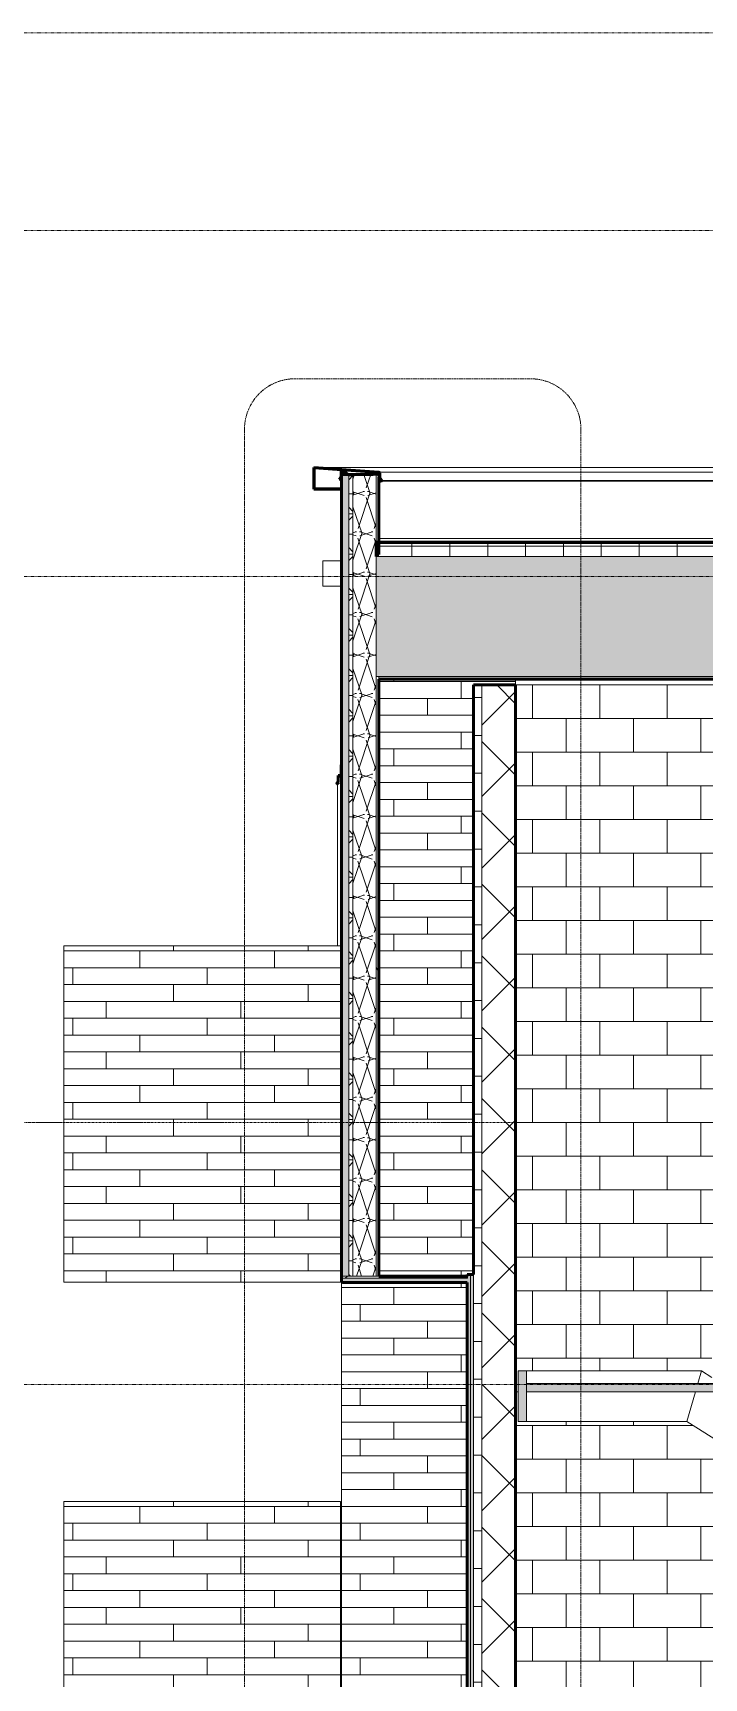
# Model space of a CAD drawing. Header units: inches. Extents: x 9610 to 16692, y -360 to 647.
# Drawn here: x 9906.9 to 10066.4, y 136 to 527 of the extents above; entities that cross this region are included whole.
import ezdxf

# ---------------------------------------------------------------- set-up
doc = ezdxf.new("R2010")
doc.units = ezdxf.units.IN
doc.header["$MEASUREMENT"] = 0
for name, pattern in [('Aligning Line 1_8_', [0.25, 0.125, -0.125]), ('Dash Dot 3_16_', [0.3125, 0.1875, -0.0625, 0, -0.0625]), ('Grid Line 1_2_', [0.875, 0.5, -0.125, 0.125, -0.125])]:
    doc.linetypes.add(name, pattern=pattern)
for name, color, linetype, lineweight in [('0-1', 7, 'Continuous', 5), ('A-ANNO-SYMB-1', 150, 'Dash Dot 3_16_', 9), ('A-CLNG', 13, 'Continuous', 13), ('A-CLNG-2', 23, 'Continuous', 13), ('A-CLNG-3', 13, 'Continuous', 50), ('A-CLNG-PATT-1', 13, 'Continuous', 9), ('A-FLOR-LEVL-1', 51, 'Grid Line 1_2_', 9), ('A-GENM-1', 55, 'Continuous', 9), ('A-GLAZ-CWMG-1', 55, 'Continuous', 9), ('A-ROOF', 132, 'Continuous', 13), ('A-ROOF-1', 252, 'Continuous', 13), ('A-ROOF-2', 31, 'Continuous', 5), ('A-ROOF-3', 132, 'Continuous', 50), ('A-ROOF-PATT-1', 132, 'Continuous', 9), ('A-WALL', 113, 'Continuous', 13), ('A-WALL-10', 113, 'Continuous', 50), ('A-WALL-3', 135, 'Continuous', 13), ('A-WALL-5', 254, 'Continuous', 5), ('A-WALL-6', 8, 'Continuous', 5), ('A-WALL-7', 23, 'Continuous', 13), ('A-WALL-9', 27, 'Continuous', 13), ('A-WALL-PATT-2', 55, 'Continuous', 9), ('A-WALL-PATT-5', 111, 'Continuous', 9), ('G-ANNO-SYMB', 111, 'Aligning Line 1_8_', 9), ('S-STRS-1', 8, 'Continuous', 5), ('S-STRS-2', 250, 'Continuous', 9)]:
    doc.layers.add(name, color=color, linetype=linetype, lineweight=lineweight)
pattern_1 = [(0, (10995.947, 72), (0, 4.798), []), (315, (10995.947, 72), (4.798427, 0), [6.786, -6.786]), (45, (10995.947, 72), (4.798427, 0), [6.786, -6.786])]
pattern_2 = [(161.57, (10996.427, 72.48), (-3.8399538, -1.54e-05), [0, -27.322, 3.034, 0]), (18.43, (10995.467, 72.48), (-3.8399538, 1.54e-05), [0, -27.322, 3.034, 0]), (108.43, (10996.427, 72.48), (1.919622, -9.6005246), [9.106, -21.25]), (71.57, (10995.467, 72.48), (1.919622, 9.6005246), [9.106, -21.25])]
pattern_3 = [(0, (10995.947, 72), (30.72, 7.68), [1.267, -21.773, 1.267, -21.773, -122.88]), (0, (10995.947, 72), (30.72, 7.68), [-46.08, 1.267, -44.813, 1.267, -21.773, -53.76]), (0, (10995.947, 72), (30.72, 7.68), [-115.2, 1.267, -14.093, 1.267, -37.133]), (120, (11007.467, 75.84), (-22.011075, 22.7643), [1.267, -21.773, 1.267, -21.773, -122.88]), (120, (11007.467, 75.84), (-22.011075, 22.7643), [-46.08, 1.267, -44.813, 1.267, -21.773, -53.76]), (120, (11007.467, 75.84), (-22.011075, 22.7643), [-115.2, 1.267, -14.093, 1.267, -37.133]), (240, (11011.307, 91.2), (-8.708925, -30.4443), [1.267, -21.773, 1.267, -21.773, -122.88]), (240, (11011.307, 91.2), (-8.708925, -30.4443), [-46.08, 1.267, -44.813, 1.267, -21.773, -53.76]), (240, (11011.307, 91.2), (-8.708925, -30.4443), [-115.2, 1.267, -14.093, 1.267, -37.133])]
pattern_4 = [(0, (9984.627, 136.8), (0, 4), []), (90, (9984.627, 136.8), (-8, 8), [4, -28]), (90, (10000.627, 140.8), (-8, 8), [4, -28])]
pattern_5 = [(0, (10995.947, 72), (0, 9), []), (90, (10995.947, 72), (-9, 6e-16), [])]

# ---------------------------------------------------------------- blocks, each defined once
blk = doc.blocks.new('CTR - 1st Phase -Stairs _ Elevators_rvt-1-BUILDING SECTION - EAST_WEST - LOOKING NORTH')
at = {"layer": 'A-WALL-PATT-2'}
h = blk.add_hatch(dxfattribs=at)
h.set_pattern_fill('FP_36', color=256, style=0, pattern_type=2)
h.set_pattern_definition([(0, (10241.589, -140), (0, 8), []), (90, (10241.589, -140), (-8, 8), [8, -8])])
h.paths.add_polyline_path([(10021.59, -4), (10085.8, -4), (10085.8, 0), (10158.03, 0), (10062.47, 59.57), (10022.21, 59.57), (10022.21, 71.57), (10065.9, 71.57), (10068.21, 70.13), (10068.21, 76.99), (10156.21, 131.84), (10156.21, 137.24), (10062.31, 197), (10022.21, 197), (10022.21, 209), (10065.8, 209), (10068.21, 207.46), (10068.21, 214.46), (10156.21, 270.46), (10156.21, 269.38), (10237.59, 269.38), (10237.59, 307.61), (10236.36, 307.64), (10236.21, 307.74), (10236.16, 307.8), (10236.16, 308.2), (10236.33, 308.35), (10236.51, 308.38), (10236.72, 308.39), (10237.59, 308.39), (10237.59, 372), (10021.59, 372), (10021.59, -0.23)], flags=0)
h.paths.add_polyline_path([(10167.21, 0), (10186.75, 0), (10186.75, 96), (10237.59, 96), (10237.59, 131.38), (10168.46, 131.38), (10168.46, 128.29), (10167.21, 128.29), (10167.21, 124.56), (10074.06, 66.49), (10167.21, 8.42), (10167.21, 5.11)], flags=0)
h.paths.add_polyline_path([(10168.21, 130.29), (10168.21, 131.38), (10167.21, 131.38), (10167.21, 130.29)], flags=0)
h.paths.add_polyline_path([(10181.37, 137.38), (10237.59, 137.38), (10237.59, 175.61), (10236.36, 175.64), (10236.21, 175.74), (10236.16, 175.8), (10236.16, 176.2), (10236.33, 176.35), (10236.51, 176.38), (10236.72, 176.39), (10237.59, 176.39), (10237.59, 263.37), (10157.46, 263.37), (10157.46, 260), (10156.21, 260), (10156.21, 256.24), (10073.89, 203.85), (10167.21, 144.46), (10167.21, 137.38)], flags=0)
h.paths.add_polyline_path([(10236.51, 175.68), (10236.49, 175.72), (10236.51, 175.68)], flags=0)
h.paths.add_polyline_path([(10237.09, 175.8), (10237.06, 176.1), (10237.03, 176), (10237.06, 175.9)], flags=0)
h.paths.add_polyline_path([(10157.21, 262), (10157.21, 263.37), (10156.21, 263.37), (10156.21, 262)], flags=0)
h.paths.add_polyline_path([(10236.51, 307.68), (10236.49, 307.72), (10236.51, 307.68)], flags=0)
h.paths.add_polyline_path([(10237.09, 307.8), (10237.06, 308.1), (10237.03, 307.99), (10237.06, 307.9)], flags=0)
at = {"layer": 'S-STRS-1'}
for points in [[(10022.21, 197), (10024.21, 197), (10024.21, 209), (10022.21, 209), (10022.21, 204)], [(10024.21, 204), (10069.21, 204), (10069.21, 206), (10024.21, 206)]]:
    blk.add_hatch(color=256, dxfattribs=at).paths.add_polyline_path(points, flags=0)
at = {"layer": 'A-WALL-3'}
blk.add_line((10237.59, 372), (10021.59, 372), dxfattribs=at)
at = {"layer": 'S-STRS-2'}
for p, q in [((10024.21, 209), (10022.21, 209)), ((10022.21, 209), (10022.21, 197)), ((10024.21, 197), (10024.21, 209)), ((10024.21, 209), (10065.8, 209)), ((10064.93, 206), (10065.8, 209)), ((10065.8, 209), (10064.93, 206)), ((10065.8, 209), (10068.21, 207.46)), ((10069.21, 206), (10024.21, 206)), ((10024.21, 206), (10024.21, 204)), ((10024.21, 204), (10069.21, 204)), ((10062.31, 197), (10064.35, 204)), ((10064.35, 204), (10062.31, 197)), ((10022.21, 197), (10024.21, 197)), ((10024.21, 197), (10062.31, 197)), ((10062.31, 197), (10070.21, 191.97))]:
    blk.add_line(p, q, dxfattribs=at)
blk = doc.blocks.new('Basic Wall _ EXT - FIBER CEMENT - SMALL - ___-2145935-BUILDING SECTION - EAST_WEST - LOOKING NORTH')
at = {"layer": 'A-WALL-3'}
for p, q in [((10857.94, 423.66), (9973.63, 423.66)), ((9980.5, 423.11), (9980.36, 423.11)), ((9988.95, 422.37), (9987.51, 422.37)), ((9988.59, 422.23), (9989.21, 422.23)), ((9989.21, 422.24), (9988.99, 422.24)), ((9989.17, 422.47), (9989, 422.47)), ((9989.22, 422.27), (9989.06, 422.27)), ((10842.51, 422.6), (9989.07, 422.6)), ((9980.19, 420.79), (9979.73, 420.79)), ((9981.57, 422.04), (9981.63, 422)), ((9987.72, 422.04), (9982.61, 422.04)), ((9989.21, 422.16), (9988.59, 422.16)), ((9989.21, 422.08), (9988.89, 422.08)), ((9989.47, 420.64), (9989.13, 420.64)), ((9989.48, 420.42), (10824.25, 420.42)), ((9989.69, 420.59), (9989.49, 420.59)), ((9989.67, 420.63), (9989.56, 420.63)), ((10831.78, 420.57), (9989.8, 420.57))]:
    blk.add_line(p, q, dxfattribs=at)
at = {"layer": 'A-WALL-3', "flags": 128}
for points in [[(9980.52, 423.05), (9980.47, 423.09), (9980.41, 423.11), (9980.34, 423.11), (9980.28, 423.1), (9980.22, 423.07), (9980.18, 423.03), (9980.14, 422.98), (9980.11, 422.92), (9980.11, 422.86)], [(9989.29, 422.35), (9989.28, 422.41), (9989.26, 422.47), (9989.22, 422.52), (9989.18, 422.56), (9989.12, 422.59), (9989.07, 422.6)], [(9980.11, 421.63), (9980.1, 421.58), (9980.09, 421.54), (9980.07, 421.5)], [(9980.14, 421.45), (9980.16, 421.51), (9980.18, 421.57), (9980.19, 421.63)], [(9981.79, 422.04), (9981.73, 422.05), (9981.67, 422.07), (9981.62, 422.1)], [(9989.14, 421.83), (9989.13, 421.89), (9989.11, 421.95), (9989.07, 422.01), (9989.01, 422.05), (9988.95, 422.07), (9988.89, 422.08)], [(9989.07, 421.33), (9989.08, 421.28), (9989.11, 421.22)], [(9989.18, 421.26), (9989.16, 421.3), (9989.14, 421.35), (9989.14, 421.39)], [(9989.21, 421.44), (9989.21, 421.38), (9989.23, 421.32), (9989.26, 421.26)], [(9989.33, 421.3), (9989.3, 421.35), (9989.29, 421.39), (9989.29, 421.44)], [(9989.37, 420.44), (9989.43, 420.42), (9989.48, 420.42)], [(9989.53, 420.5), (9989.48, 420.49), (9989.48, 420.49)], [(9989.49, 420.42), (9989.55, 420.43), (9989.61, 420.45)]]:
    blk.add_lwpolyline(points, dxfattribs=at)
blk = doc.blocks.new('Basic Wall _ EXT - FIBER CEMENT - LARGE - ___-2162463-BUILDING SECTION - EAST_WEST - LOOKING NORTH')
at = {"layer": 'A-WALL-9'}
blk.add_hatch(color=256, dxfattribs=at).paths.add_polyline_path([(9979.15, 348.66), (9979.44, 349.06), (9979.44, 350.44), (9980.19, 350.5), (9980.16, 350.53), (9979.41, 350.43), (9979.41, 349.02), (9979.13, 348.68)], flags=0)
at = {"layer": 'A-WALL-10'}
for p, q in [((9980.19, 353), (9980.16, 353)), ((9980.16, 353), (9980.16, 350.53)), ((9980.19, 350.5), (9980.19, 353)), ((9979.41, 349.02), (9979.13, 348.68)), ((9979.14, 348.55), (9979.16, 348.53)), ((9979.15, 348.66), (9979.44, 349.01)), ((9979.18, 348.55), (9979.16, 348.57)), ((9979.55, 348.9), (9979.27, 348.56)), ((9979.29, 348.54), (9979.58, 348.88)), ((9980.16, 350.53), (9979.41, 350.46)), ((9979.41, 350.46), (9979.41, 349.02)), ((9979.44, 350.44), (9980.19, 350.5)), ((9979.44, 349.01), (9979.44, 350.44)), ((9979.58, 348.88), (9979.55, 348.9))]:
    blk.add_line(p, q, dxfattribs=at)
for centre, radius, start, end in [((9979.2, 348.62), 0.0937, 140, 230), ((9979.2, 348.62), 0.0625, 140, 230), ((9979.22, 348.6), 0.0937, 230, 320), ((9979.22, 348.6), 0.0625, 230, 320)]:
    blk.add_arc(centre, radius, start, end, dxfattribs=at)
at = {"layer": 'A-WALL-3'}
for p, q in [((9979.14, 348.55), (9979.16, 348.53)), ((9979.14, 348.55), (9979.16, 348.53)), ((9979.14, 348.55), (9979.16, 348.53)), ((9979.14, 348.55), (9979.16, 348.53)), ((9979.18, 348.55), (9979.16, 348.57)), ((9979.18, 348.55), (9979.16, 348.57)), ((9979.18, 348.55), (9979.16, 348.57)), ((9979.18, 348.55), (9979.16, 348.57))]:
    blk.add_line(p, q, dxfattribs=at)
for centre, radius, start, end in [((9979.2, 348.62), 0.0937, 140, 230), ((9979.2, 348.62), 0.0937, 140, 230), ((9979.2, 348.62), 0.0938, 140, 230), ((9979.2, 348.62), 0.0937, 140, 230), ((9979.2, 348.62), 0.0625, 140, 230), ((9979.2, 348.62), 0.0625, 140, 230), ((9979.2, 348.62), 0.0625, 140, 230), ((9979.2, 348.62), 0.0625, 140, 230), ((9979.22, 348.6), 0.0937, 230, 320), ((9979.22, 348.6), 0.0938, 230, 320), ((9979.22, 348.6), 0.0938, 230, 320), ((9979.22, 348.6), 0.0937, 230, 320), ((9979.22, 348.6), 0.0625, 230, 320), ((9979.22, 348.6), 0.0625, 230, 320), ((9979.22, 348.6), 0.0625, 230, 320), ((9979.22, 348.6), 0.0625, 230, 320)]:
    blk.add_arc(centre, radius, start, end, dxfattribs=at)
blk = doc.blocks.new('Basic Wall _ EXT - FIBER CEMENT - SMALL - ___-2145937-BUILDING SECTION - EAST_WEST - LOOKING NORTH')
at = {"layer": 'A-WALL-9'}
h = blk.add_hatch(color=256, dxfattribs=at)
h.paths.add_polyline_path([(9980.19, 418.54), (9980.15, 418.62), (9973.7, 418.62), (9973.7, 423.58), (9989.12, 422.49), (9989.17, 422.47), (9989.21, 422.23), (9989.21, 421.44), (9989.29, 421.44), (9989.24, 422.47), (9989.17, 422.55), (9989.06, 422.6), (9973.63, 423.66), (9973.63, 418.54), (9980.14, 418.54)], flags=0)
h.paths.add_polyline_path([(9989.49, 420.42), (9989.73, 420.53), (9989.79, 420.59), (9989.29, 421.28), (9989.26, 421.26), (9989.68, 420.59), (9989.5, 420.43)], flags=0)
h.paths.add_polyline_path([(9989.49, 420.42), (9989.33, 420.55), (9989.13, 420.64), (9989.13, 420.56), (9989.48, 420.42)], flags=0)
h.paths.add_polyline_path([(9989.49, 420.59), (9989.56, 420.64), (9989.14, 421.24), (9989.13, 421.19), (9989.49, 420.6)], flags=0)
h.paths.add_polyline_path([(9979.73, 420.79), (9980.14, 421.45), (9980.07, 421.5), (9979.66, 420.84)], flags=0)
h.paths.add_polyline_path([(9989.07, 421.39), (9989.14, 421.39), (9989.11, 421.91), (9989.01, 422.03), (9988.89, 422.08), (9987.72, 422.04), (9987.72, 422), (9989.06, 421.96), (9989.07, 421.39)], flags=0)
h.paths.add_polyline_path([(9980.19, 421.63), (9980.21, 422.9), (9980.31, 423.01), (9980.52, 422.95), (9981.6, 422.07), (9981.62, 422.1), (9980.47, 423.06), (9980.23, 423.06), (9980.11, 422.86), (9980.14, 421.63), (9980.18, 421.63)], flags=0)
h.paths.add_polyline_path([(9982.61, 422), (9982.61, 422.04), (9982.21, 422)], flags=0)
h.paths.add_polyline_path([(9981.64, 422), (9981.69, 422.04), (9981.67, 422.05), (9981.63, 422.01), (9981.64, 422)], flags=0)
h.paths.add_polyline_path([(9988.59, 422.16), (9988.59, 422.23), (9987.51, 422.23), (9987.51, 422.37), (9988.95, 422.37), (9989, 422.25), (9989.06, 422.27), (9989, 422.47), (9987.44, 422.44), (9987.44, 422.16), (9987.51, 422.16)], flags=0)
at = {"layer": 'A-WALL-10'}
for p, q in [((9989.07, 422.6), (9973.63, 423.66)), ((9973.63, 423.66), (9973.63, 418.54)), ((9973.7, 418.62), (9973.7, 423.58)), ((9973.7, 423.58), (9989.06, 422.52)), ((9980.11, 422.86), (9980.11, 421.63)), ((9980.19, 422), (9980.19, 422.86)), ((9980.47, 422.99), (9981.57, 422.04)), ((9981.62, 422.1), (9980.52, 423.05)), ((9989, 422.47), (9987.44, 422.44)), ((9987.44, 422.44), (9987.44, 422.16)), ((9987.51, 422.37), (9988.94, 422.39)), ((9987.51, 422.23), (9987.51, 422.37)), ((9988.59, 422.23), (9987.51, 422.23)), ((9988.59, 422.16), (9988.59, 422.23)), ((9988.94, 422.39), (9988.99, 422.24)), ((9988.99, 422.24), (9989.06, 422.27)), ((9989.06, 422.27), (9989, 422.47)), ((9989.21, 422.35), (9989.21, 421.44)), ((9989.29, 421.44), (9989.29, 422.35)), ((9973.63, 418.54), (9980.19, 418.54)), ((9980.19, 418.62), (9973.7, 418.62)), ((9980.07, 421.5), (9979.66, 420.84)), ((9979.66, 420.84), (9979.73, 420.79)), ((9979.73, 420.79), (9980.14, 421.45)), ((9982.61, 422.04), (9981.79, 422.04)), ((9981.79, 421.96), (9982.61, 421.96)), ((9982.61, 421.96), (9982.61, 422.04)), ((9987.44, 422.16), (9988.59, 422.16)), ((9987.72, 422.08), (9987.72, 422)), ((9988.89, 422.08), (9987.72, 422.08)), ((9989.13, 420.64), (9989.09, 420.57)), ((9989.09, 420.57), (9989.37, 420.44)), ((9989.11, 421.22), (9989.49, 420.59)), ((9989.4, 420.51), (9989.13, 420.64)), ((9989.14, 421.39), (9989.14, 421.83)), ((9989.56, 420.63), (9989.18, 421.26)), ((9989.26, 421.26), (9989.69, 420.6)), ((9989.8, 420.57), (9989.33, 421.3)), ((9989.49, 420.59), (9989.56, 420.63)), ((9989.69, 420.6), (9989.57, 420.52)), ((9989.61, 420.45), (9989.8, 420.57))]:
    blk.add_line(p, q, dxfattribs=at)
for centre, radius, start, end in [((9980.36, 422.86), 0.25, 49.2771, 180), ((9980.36, 422.86), 0.171, 49.2771, 180), ((9989.04, 422.35), 0.171, 0, 82.4457), ((9989.04, 422.35), 0.25, 0, 83.0705), ((9979.86, 421.63), 0.25, 328.2381, 0), ((9979.86, 421.63), 0.329, 328.2381, 0), ((9981.79, 422.29), 0.329, 229.2771, 270), ((9981.79, 422.29), 0.25, 229.2771, 270), ((9988.89, 421.83), 0.25, 0, 90), ((9988.89, 421.83), 0.171, 0, 90), ((9989.39, 421.39), 0.329, 180, 211.4324), ((9989.39, 421.39), 0.25, 180, 211.4324), ((9989.54, 421.44), 0.329, 180, 212.826), ((9989.54, 421.44), 0.25, 180, 212.826), ((9989.48, 420.67), 0.25, 244.1745, 302.0105), ((9989.48, 420.67), 0.171, 244.1745, 302.0105)]:
    blk.add_arc(centre, radius, start, end, dxfattribs=at)
at = {"layer": 'A-WALL-3'}
for p, q in [((9980.19, 421.63), (9980.19, 422)), ((9980.19, 418.54), (9980.19, 418.62)), ((9987.72, 422), (9988.44, 422)), ((9988.44, 422), (9988.89, 422)), ((9989.06, 421.83), (9989.06, 421.39))]:
    blk.add_line(p, q, dxfattribs=at)
blk = doc.blocks.new('Rectangular Mullion - Profile_Polycarbonate_Upper and left-1739822-BUILDING SECTION - EAST_WEST - LOOKING NORTH')
at = {"layer": 'A-GLAZ-CWMG-1'}
for p, q in [((9979.25, 350.12), (9979.41, 350.12)), ((9979.25, 348.83), (9979.25, 350.12)), ((9979.25, 310), (9979.25, 348.78)), ((9979.43, 350.12), (9980.19, 350.12)), ((9980.19, 230.12), (9980, 230.12))]:
    blk.add_line(p, q, dxfattribs=at)
blk = doc.blocks.new('Family1 - SCUPPER-2162046-BUILDING SECTION - EAST_WEST - LOOKING NORTH')
at = {"layer": 'A-GENM-1'}
for p, q in [((9975.81, 395.5), (9975.81, 401.5)), ((9980.19, 401.5), (9975.81, 401.5)), ((9975.81, 395.5), (9980.19, 395.5))]:
    blk.add_line(p, q, dxfattribs=at)

msp = doc.modelspace()

# ---------------------------------------------------------------- hatches: boundary and pattern name
at = {"layer": 'A-CLNG-2'}
msp.add_hatch(color=256, dxfattribs=at).paths.add_polyline_path([(9989.0644, 230), (10010.1894, 230), (10010.1894, 231), (9980.4394, 231), (9980.4484, 230), (9988.4394, 230)], flags=0)
at = {"layer": 'A-CLNG-PATT-1'}
h = msp.add_hatch(dxfattribs=at)
h.set_pattern_fill('FP_20', color=256, style=0, pattern_type=2)
h.set_pattern_definition([(45, (10995.947, 72), (-9.50352, 9.50352), []), (45, (10995.947, 86.4), (-9.50352, 9.50352), [])])
h.paths.add_polyline_path([(10010.1894, 231), (10010.1894, 231.5), (9980.4394, 231.5), (9980.4404, 231), (10010.0894, 231)], flags=0)
at = {"layer": 'A-ROOF-1'}
msp.add_hatch(color=256, dxfattribs=at).paths.add_polyline_path([(10101.5417, 405.6552), (10116.5646, 405.6552), (10168.6894, 406.5228), (10168.6894, 406.7728), (10116.5646, 405.9053), (9988.4394, 405.9053), (9988.4394, 405.6552), (10093.7102, 405.6552)], flags=0)
at = {"layer": 'A-ROOF-2'}
h = msp.add_hatch(color=256, dxfattribs=at)
h.paths.add_polyline_path([(10761.0685, 374), (10843.3269, 374), (10843.3269, 415.8114), (10450.4144, 407.6246), (10450.4144, 374), (10739.5409, 374)], flags=0)
h.paths.add_polyline_path([(10237.5894, 374), (10245.5894, 374), (10245.5894, 403.3569), (10205.5576, 402.5228), (9988.4394, 402.5228), (9988.4394, 374), (10222.8764, 374)], flags=0)
at = {"layer": 'A-ROOF-PATT-1'}
h = msp.add_hatch(dxfattribs=at)
h.set_pattern_fill('FP_17', color=256, style=0, pattern_type=2)
h.set_pattern_definition(pattern_5)
h.paths.add_polyline_path([(10093.7102, 402.5228), (10168.6894, 402.5228), (10168.6857, 406.5227), (10115.8737, 405.6552), (9988.4394, 405.6552), (9988.4394, 402.5228), (10050.6549, 402.5228)], flags=0)
h = msp.add_hatch(dxfattribs=at)
h.set_pattern_fill('FP_1', color=256, style=0, pattern_type=2)
h.set_pattern_definition(pattern_3)
h.paths.add_polyline_path([(10168.6894, 373.375), (10245.5894, 373.375), (10245.5894, 374), (9989.0644, 374), (9989.0781, 373.375), (10136.7656, 373.375)], flags=0)
h.paths.add_polyline_path([(10804.1239, 373.375), (10842.5144, 373.375), (10842.5144, 374), (10453.9144, 373.9944), (10453.9144, 373.875), (10477.9549, 373.875), (10477.9549, 373.375), (10478.5799, 373.375), (10478.5799, 373.875), (10482.0799, 373.875), (10482.0799, 373.375), (10519.3299, 373.375), (10519.3299, 373.875), (10522.8299, 373.875), (10522.8299, 373.375), (10782.5962, 373.375)], flags=0)
at = {"layer": 'A-WALL-5'}
msp.add_hatch(color=256, dxfattribs=at).paths.add_polyline_path([(9980.1894, 230.125), (9980.4394, 230.125), (9980.4394, 350.5), (9980.1894, 350.5), (9980.1894, 234.7115)], flags=0)
at = {"layer": 'A-WALL-6'}
for points in [[(9980.4394, 350.5), (9980.4394, 422), (9980.1894, 422), (9980.1894, 350.5)], [(9980.6899, 350.5), (9981.9394, 350.5), (9981.9394, 422), (9980.4394, 422), (9980.4394, 350.5)], [(9980.6899, 231.5), (9981.9394, 231.5), (9981.9394, 350.5), (9980.4394, 350.5), (9980.4394, 231.5)]]:
    msp.add_hatch(color=256, dxfattribs=at).paths.add_polyline_path(points, flags=0)
h = msp.add_hatch(color=256, dxfattribs=at)
h.paths.add_polyline_path([(10010.8394, -6.2627), (10011.5894, -6.25), (10011.5894, 12), (10010.8394, 12), (10010.8394, -6.2503)], flags=0)
h.paths.add_polyline_path([(10011.0894, 48), (10011.5894, 48), (10011.5894, 231.8725), (10010.8394, 231.8725), (10010.8394, 48)], flags=0)
at = {"layer": 'A-WALL-7'}
h = msp.add_hatch(color=256, dxfattribs=at)
h.paths.add_polyline_path([(10010.0894, -6.2752), (10010.8394, -6.25), (10010.8394, 0), (10010.0894, 0), (10010.0894, -6.2503)], flags=0)
h.paths.add_polyline_path([(10010.0894, 2), (10010.8394, 2), (10010.8394, 12), (10010.0894, 12), (10010.0894, 5.499)], flags=0)
h.paths.add_polyline_path([(10010.8394, 48), (10010.8394, 231.8725), (10010.0894, 231.8725), (10010.0894, 231.5), (10010.1894, 231.5), (10010.1894, 230), (10010.0894, 230), (10010.0894, 48)], flags=0)
at = {"layer": 'A-WALL-PATT-2'}
h = msp.add_hatch(dxfattribs=at)
h.set_pattern_fill('FP_23', color=256, style=0, pattern_type=2)
h.set_pattern_definition(pattern_4)
h.paths.add_polyline_path([(10007.5995, 109.75), (10010.0894, 109.75), (10010.0894, 230), (9989.0644, 230), (9989.0644, 109.75)], flags=0)
h.paths.add_polyline_path([(10010.0894, 231.5), (10010.0894, 231.8725), (10011.5894, 231.8725), (10011.5894, 372), (10021.5894, 372), (10021.5894, 373.25), (9989.0644, 373.25), (9989.0644, 231.5), (10007.5995, 231.5)], flags=0)
h = msp.add_hatch(dxfattribs=at)
h.set_pattern_fill('FP_24', color=256, style=0, pattern_type=2)
h.set_pattern_definition([(0, (9916.314, 268.8), (0, 4), []), (90, (9916.314, 268.8), (-8, 8), [4, -28]), (90, (9932.314, 272.8), (-8, 8), [4, -28])])
h.paths.add_polyline_path([(9964.5441, 230.125), (9980.0019, 230.125), (9980.0019, 310), (9914.1894, 310), (9914.1894, 230.125)], flags=0)
h = msp.add_hatch(dxfattribs=at)
h.set_pattern_fill('FP_23', color=256, style=0, pattern_type=2)
h.set_pattern_definition(pattern_4)
h.paths.add_polyline_path([(9989.0644, 109.75), (9989.0644, 230), (9980.4394, 230), (9980.4394, 230.125), (9980.1894, 230.125), (9980.1894, 109.75)], flags=0)
h = msp.add_hatch(dxfattribs=at)
h.set_pattern_fill('FP_25', color=256, style=0, pattern_type=2)
h.set_pattern_definition([(0, (9916.314, 136.8), (0, 4), []), (90, (9916.314, 136.8), (-8, 8), [4, -28]), (90, (9932.314, 140.8), (-8, 8), [4, -28])])
h.paths.add_polyline_path([(9914.1894, 109.75), (9980.0019, 109.75), (9980.0019, 178), (9914.1894, 178), (9914.1894, 160.2174)], flags=0)
at = {"layer": 'A-WALL-PATT-5'}
h = msp.add_hatch(dxfattribs=at)
h.set_pattern_fill('FP_3', color=256, style=0, pattern_type=2)
h.set_pattern_definition(pattern_1)
h.paths.add_polyline_path([(9982.9394, 350.5), (9982.9394, 422), (9981.9394, 422), (9981.9394, 350.5)], flags=0)
h = msp.add_hatch(dxfattribs=at)
h.set_pattern_fill('FP_5', color=256, style=0, pattern_type=2)
h.set_pattern_definition(pattern_2)
h.paths.add_polyline_path([(9988.4394, 350.5), (9988.4394, 422), (9982.9394, 422), (9982.9394, 350.5), (9986.0718, 350.5)], flags=0)
h = msp.add_hatch(dxfattribs=at)
h.set_pattern_fill('FP_17', color=256, style=0, pattern_type=2)
h.set_pattern_definition(pattern_5)
h.paths.add_polyline_path([(10013.5894, 231.8725), (10013.5894, 372), (10011.5894, 372), (10011.5894, 231.8725)], flags=0)
h = msp.add_hatch(dxfattribs=at)
h.set_pattern_fill('FP_30', color=256, style=0, pattern_type=2)
h.set_pattern_definition([(45, (10995.947, 72), (-8.48528, 8.48528), []), (135, (10995.947, 72), (-8.48528, -8.48528), [])])
h.paths.add_polyline_path([(10021.5894, -20), (10021.5894, 12), (10013.5894, 12), (10013.5894, -20), (10018.5022, -20)], flags=0)
h.paths.add_polyline_path([(10013.5894, 48), (10021.5894, 48), (10021.5894, 372), (10013.5894, 372), (10013.5894, 51.3415)], flags=0)
h = msp.add_hatch(dxfattribs=at)
h.set_pattern_fill('FP_3', color=256, style=0, pattern_type=2)
h.set_pattern_definition(pattern_1)
h.paths.add_polyline_path([(9981.9394, 231.5), (9982.9394, 231.5), (9982.9394, 350.5), (9981.9394, 350.5), (9981.9394, 234.7115)], flags=0)
h = msp.add_hatch(dxfattribs=at)
h.set_pattern_fill('FP_5', color=256, style=0, pattern_type=2)
h.set_pattern_definition(pattern_2)
h.paths.add_polyline_path([(9988.4394, 231.5), (9988.4394, 350.5), (9982.9394, 350.5), (9982.9394, 231.5), (9986.0718, 231.5)], flags=0)
h = msp.add_hatch(dxfattribs=at)
h.set_pattern_fill('FP_1', color=256, style=0, pattern_type=2)
h.set_pattern_definition(pattern_3)
h.paths.add_polyline_path([(9989.0644, 231.5), (9989.0644, 350.5), (9988.4394, 350.5), (9988.4394, 231.5)], flags=0)
h = msp.add_hatch(dxfattribs=at)
h.set_pattern_fill('FP_17', color=256, style=0, pattern_type=2)
h.set_pattern_definition(pattern_5)
h.paths.add_polyline_path([(10011.5894, -17), (10013.5894, -17), (10013.5894, 12), (10011.5894, 12), (10011.5894, -16)], flags=0)
h.paths.add_polyline_path([(10013.5894, 48), (10013.5894, 231.8725), (10011.5894, 231.8725), (10011.5894, 48), (10012.9814, 48)], flags=0)

# ---------------------------------------------------------------- linework, layer by layer
at = {"layer": 'A-ANNO-SYMB-1'}
for p, q in [((10025.1104, 444.768), (9969.1568, 444.768)), ((9957.1568, 432.768), (9957.1568, -135.3895)), ((10037.1104, -135.3895), (10037.1104, 432.768))]:
    msp.add_line(p, q, dxfattribs=at)
for centre, start, end in [((9969.1568, 432.768), 90, 180), ((10025.1104, 432.768), 0, 90)]:
    msp.add_arc(centre, 12, start, end, dxfattribs=at)
at = {"layer": 'A-CLNG'}
for p, q in [((9980.4394, 231.5), (9980.4394, 230.125)), ((9982.9394, 231.5), (9980.4394, 231.5)), ((10010.1894, 231), (9980.4394, 231)), ((10010.1894, 231.5), (10010.0894, 231.5)), ((10010.1894, 231), (10010.1894, 231.5))]:
    msp.add_line(p, q, dxfattribs=at)
at = {"layer": 'A-CLNG-3'}
for p, q in [((10010.0894, 231.5), (9989.0644, 231.5)), ((9980.4394, 230.125), (9980.4394, 230)), ((9980.4394, 230), (10010.0894, 230))]:
    msp.add_line(p, q, dxfattribs=at)
at = {"layer": 'A-FLOR-LEVL-1'}
msp.add_line((9610.2403, 268), (12557.7313, 268), dxfattribs=at)
at = {"layer": 'A-ROOF'}
for p, q in [((9989.0644, 406.7728), (10168.6894, 406.7728)), ((10116.5646, 405.6552), (9988.4394, 405.6552)), ((9988.4394, 402.5228), (9988.4394, 374)), ((9988.4394, 402.5228), (10205.5576, 402.5228)), ((9988.4394, 374), (10245.5894, 374))]:
    msp.add_line(p, q, dxfattribs=at)
at = {"layer": 'A-ROOF-3'}
for p, q in [((10116.5671, 405.9053), (9988.4394, 405.9053)), ((9988.4394, 405.9053), (9988.4394, 402.5228)), ((9989.0644, 373.375), (10245.5894, 373.375))]:
    msp.add_line(p, q, dxfattribs=at)
at = {"layer": 'A-WALL'}
for p, q in [((9980.4394, 422), (9980.4394, 231.5)), ((9981.9394, 422), (9981.9394, 231.5)), ((9982.9394, 422), (9982.9394, 231.5)), ((9988.4394, 422), (9988.4394, 405.9053)), ((9988.4394, 374), (9988.4394, 231.5)), ((9989.0644, 373.375), (9989.0644, 374)), ((10013.5894, 372), (10013.5894, 48)), ((9980.4394, 350.5), (9980.1894, 350.5)), ((9982.9394, 231.5), (9989.0644, 231.5)), ((10010.8394, 231.8725), (10010.8394, 48)), ((10011.5894, 231.8725), (10011.5894, 48))]:
    msp.add_line(p, q, dxfattribs=at)
at = {"layer": 'A-WALL-10'}
for p, q in [((9987.7181, 422), (9980.1894, 422)), ((9980.1894, 421.6275), (9980.1894, 418.6175)), ((9980.1894, 418.5388), (9980.1894, 230.125)), ((9989.0644, 422), (9988.8892, 422)), ((9989.0644, 421.8287), (9989.0644, 422)), ((9989.0644, 403.013), (9989.0644, 421.3937)), ((9988.4394, 403), (9989.0644, 403.013)), ((9989.0644, 231.5), (9989.0644, 373.375)), ((10021.5894, 372), (10011.5894, 372)), ((10011.5894, 372), (10011.5894, 231.8725)), ((10021.5894, 48), (10021.5894, 372)), ((10010.0894, 231.8725), (10010.0894, 231.5)), ((10011.5894, 231.8725), (10010.0894, 231.8725)), ((9980.1894, 230.125), (9980.4394, 230.125)), ((10010.0894, 230), (10010.0894, 48))]:
    msp.add_line(p, q, dxfattribs=at)
at = {"layer": 'A-WALL-3'}
for p, q in [((9980.1894, 422), (9980.1894, 421.6275)), ((9980.1894, 418.6175), (9980.1894, 418.5388)), ((9988.8892, 422), (9987.7181, 422)), ((9989.0644, 421.3937), (9989.0644, 421.8287)), ((10021.5894, 373.25), (9989.0644, 373.25)), ((10021.5894, 372), (10021.5894, 373.25)), ((9980.0019, 310), (9914.1894, 310)), ((9914.1894, 310), (9914.1894, 230.125)), ((9980.0019, 230.125), (9980.0019, 310)), ((9914.1894, 230.125), (9980.0019, 230.125)), ((9980.1894, 109.75), (9980.1894, 230.125)), ((9980.0019, 178), (9914.1894, 178)), ((9914.1894, 178), (9914.1894, 109.75)), ((9980.0019, 109.75), (9980.0019, 178))]:
    msp.add_line(p, q, dxfattribs=at)
at = {"layer": 'G-ANNO-SYMB'}
for p, q in [((12461.7559, 526.9531), (9706.2403, 526.9531)), ((12461.7559, 480), (9706.2119, 480)), ((9706.2119, 397.7608), (12461.7559, 397.7608)), ((9706.2119, 205.7608), (12461.7559, 205.7608))]:
    msp.add_line(p, q, dxfattribs=at)

# ---------------------------------------------------------------- block references
at = {"layer": '0-1'}
msp.add_blockref('CTR - 1st Phase -Stairs _ Elevators_rvt-1-BUILDING SECTION - EAST_WEST - LOOKING NORTH', (0, 0), dxfattribs=at)
at = {"layer": 'A-GENM-1'}
msp.add_blockref('Family1 - SCUPPER-2162046-BUILDING SECTION - EAST_WEST - LOOKING NORTH', (0, 0), dxfattribs=at)
at = {"layer": 'A-GLAZ-CWMG-1'}
msp.add_blockref('Rectangular Mullion - Profile_Polycarbonate_Upper and left-1739822-BUILDING SECTION - EAST_WEST - LOOKING NORTH', (0, 0), dxfattribs=at)
at = {"layer": 'A-WALL-3'}
for name in ['Basic Wall _ EXT - FIBER CEMENT - SMALL - ___-2145935-BUILDING SECTION - EAST_WEST - LOOKING NORTH', 'Basic Wall _ EXT - FIBER CEMENT - SMALL - ___-2145937-BUILDING SECTION - EAST_WEST - LOOKING NORTH', 'Basic Wall _ EXT - FIBER CEMENT - LARGE - ___-2162463-BUILDING SECTION - EAST_WEST - LOOKING NORTH']:
    msp.add_blockref(name, (0, 0), dxfattribs=at)

doc.saveas('drawing.dxf')
